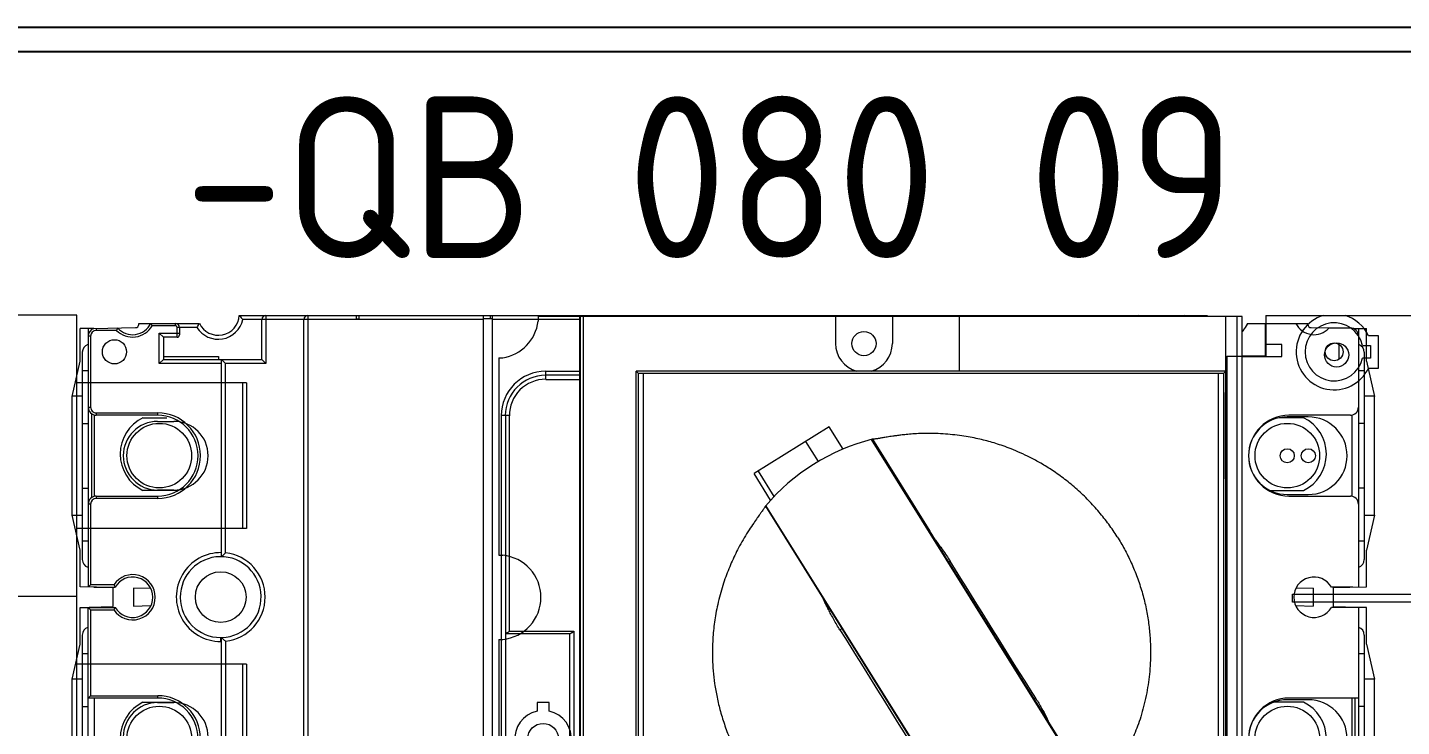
# Model space of a CAD drawing. Header units: millimetres. Extents: x 0 to 69574, y -5 to 41746.
# Drawn here: x 39227.6 to 39397.6, y 32625.9 to 32712.4 of the extents above; entities that cross this region are included whole.
import ezdxf
from ezdxf.enums import TextEntityAlignment as Align

# ---------------------------------------------------------------- set-up
doc = ezdxf.new("R2010")
doc.units = ezdxf.units.MM
doc.set_wipeout_variables(frame=1)
doc.layers.add('000-PI-Oprema', color=30, linetype='Continuous', lineweight=5)
doc.layers.add('000-PI-ORMAR', color=2, linetype='Continuous')
doc.layers.add('000-PI_TEXT', color=7, linetype='Continuous')
doc.styles.add('PI0', font='isocpeur.ttf', dxfattribs={"width": 0.9})

# ---------------------------------------------------------------- blocks, each defined once
blk = doc.blocks.new('8606.000_montažna')
at = {"layer": '000-PI-ORMAR'}
for p, q in [((51138.39, 38452.42), (50727.39, 38452.42)), ((51138.39, 38449.42), (50727.39, 38449.42))]:
    blk.add_line(p, q, dxfattribs=at)
blk = doc.blocks.new('NSX160F C16F3TM100')
at = {"layer": '000-PI-Oprema'}
for p, q in [((44937.59, 41062.1), (44941.94, 41063.07)), ((44941.93, 41063.1), (44941.93, 41061.83)), ((44956.63, 41063.1), (44941.93, 41063.1)), ((44956.63, 41061.83), (44956.63, 41063.1)), ((44956.63, 41063.07), (44960.98, 41062.1)), ((44972.59, 41062.1), (44976.94, 41063.07)), ((44976.93, 41063.1), (44976.93, 41061.83)), ((44991.63, 41063.1), (44976.93, 41063.1)), ((44933.53, 41060.42), (44933.53, 41062.1)), ((44937.59, 41062.1), (44933.53, 41062.1)), ((44933.53, 41061.1), (44965.53, 41061.1)), ((44936.48, 41061.83), (44962.13, 41061.83)), ((44938.76, 41061.1), (44938.76, 41061.83)), ((44945.31, 41061.83), (44945.31, 41061.1)), ((44953.31, 41061.83), (44953.31, 41061.1)), ((44959.86, 41061.83), (44959.86, 41061.1)), ((44965.5, 41062.1), (44960.98, 41062.1)), ((44965.61, 41058), (44965.5, 41062.1)), ((44967.96, 41058), (44968.04, 41061)), ((44968.05, 41062.1), (44968.05, 41057.76)), ((44972.59, 41062.1), (44968.05, 41062.1)), ((44968.05, 41061.1), (45000.53, 41061.1)), ((44971.48, 41061.83), (44997.13, 41061.83)), ((44973.76, 41061.1), (44973.76, 41061.83)), ((44979.28, 41061.1), (44979.28, 41052.5)), ((44980.31, 41061.83), (44980.31, 41061.1)), ((44933.48, 41057.46), (44933.48, 41060.1)), ((44954.28, 41060.32), (44944.28, 41060.32)), ((44944.28, 41060.1), (44944.28, 41052.5)), ((44954.28, 41052.5), (44954.28, 41060.1)), ((44965.55, 41060.4), (44965.55, 41057.76)), ((44989.48, 41060.7), (44979.28, 41060.7)), ((44989.28, 41060.32), (44979.28, 41060.32)), ((44967.96, 41058), (44965.61, 41058)), ((44933.44, 41055.24), (44933.48, 41057.46)), ((44932.93, 41053.37), (44932.93, 41054.85)), ((44932.93, 41054.85), (44933.04, 41054.85)), ((44944.58, 41054.31), (44944.58, 41051.3)), ((44953.58, 41049.99), (44953.58, 41054.31)), ((44965.68, 41055.5), (44965.73, 41053.34)), ((44965.68, 41055.5), (44967.89, 41055.5)), ((44967.83, 41053.32), (44967.89, 41055.5)), ((44979.78, 41054.31), (44979.78, 41050.59)), ((44932.91, 41049.6), (44932.91, 41053.35)), ((44935.51, 41051.6), (44935.51, 41049.6)), ((44937.01, 41051.6), (44935.51, 41051.6)), ((44937.01, 41044.6), (44937.01, 41051.6)), ((44936.98, 41049.6), (44932.91, 41049.6)), ((44932.93, 41047.35), (44932.93, 41049.6)), ((44936.98, 41049.6), (44936.98, 41044.6)), ((44932.96, 41047.34), (44933.01, 41047.36)), ((44936.95, 41044.6), (44996.68, 41044.6)), ((44996.76, 41044.1), (44937.39, 41044.1)), ((44931.93, 40922.59), (44931.93, 41042.4)), ((44931.93, 41040.6), (44934.35, 41040.6)), ((44932.84, 41039.52), (44931.93, 41039.52)), ((44932.43, 41040.02), (44932.43, 41003.52)), ((44932.43, 41040.02), (44932.8, 41040.02)), ((44932.8, 41040.02), (44932.84, 41039.52)), ((45036.66, 41033.9), (44931.93, 41033.9)), ((44932.43, 41034.4), (45036.16, 41034.4)), ((44944.33, 41027.37), (44944.33, 41028.17)), ((44944.33, 41028.17), (45024.28, 41028.17)), ((45024.28, 41027.67), (44944.33, 41027.67)), ((44944.34, 41027.37), (45024.28, 41027.37)), ((44938.84, 41001.82), (44938.84, 41022.67)), ((44939.64, 41022.67), (44938.84, 41022.67)), ((44939.34, 41022.67), (44939.34, 41001.94)), ((44939.64, 41001.21), (44939.64, 41022.67)), ((44977.06, 41019.44), (44977.06, 40973.54)), ((44977.06, 41019.44), (44991.56, 41019.44)), ((44977.06, 41015.68), (44991.56, 41015.68)), ((44977.06, 41009.03), (44991.56, 41009.03)), ((44931.93, 41003.52), (44935.41, 41003.52)), ((44937.52, 41003.94), (44936.94, 41003.18)), ((44938.71, 41003.04), (44937.52, 41003.94)), ((44934.85, 41002.61), (44934.85, 41000.72)), ((44935.97, 41000.72), (44935.97, 41002.61)), ((44938.14, 41002.27), (44938.53, 41002.79)), ((44938.53, 41002.79), (44938.71, 41003.04)), ((44933.28, 41000.4), (44933.28, 40999.4)), ((44934.54, 41000.4), (44933.28, 41000.4)), ((44937.53, 41000.4), (44936.27, 41000.4)), ((44937.53, 40999.4), (44937.53, 41000.4)), ((44939.84, 40960.52), (44939.84, 40999.9)), ((44933.28, 40999.4), (44934.54, 40999.4)), ((44934.85, 40999.07), (44934.85, 40997.19)), ((44935.97, 40997.19), (44935.97, 40999.07)), ((44936.27, 40999.4), (44937.53, 40999.4)), ((44932.8, 40996.28), (44931.93, 40996.35)), ((44938.84, 40960.52), (44938.84, 40997.98)), ((44939.34, 40997.85), (44939.34, 40960.52)), ((44932.43, 40996.31), (44932.43, 40953.95)), ((44932.8, 40996.28), (44935.41, 40996.28)), ((44977.61, 40989.78), (44977.61, 40967.64)), ((44978.61, 40989.9), (44978.61, 40983.12)), ((44990.01, 40989.9), (44978.61, 40989.9)), ((44990.01, 40986.69), (44978.61, 40986.69)), ((44978.41, 40983.11), (44978.41, 40966.84)), ((44978.61, 40983.62), (44990.01, 40983.62)), ((44990.01, 40983.12), (44978.61, 40983.12)), ((44978.41, 40979.98), (44990.21, 40979.98)), ((44977.61, 40976.37), (44977.06, 40976.37)), ((44977.06, 40973.54), (44977.61, 40973.54)), ((44978.41, 40966.84), (44990.21, 40966.84)), ((44970.98, 40964.02), (44997.84, 40964.02)), ((44970.98, 40956.03), (44970.98, 40964.02)), ((44971.28, 40955.53), (44971.28, 40963.56)), ((44997.34, 40963.52), (44971.28, 40963.52)), ((44939.84, 40960.52), (44938.84, 40960.52)), ((44944.33, 40956.03), (44944.33, 40955.03)), ((44944.33, 40955.53), (45024.28, 40955.53)), ((44970.98, 40956.03), (44944.34, 40956.03)), ((45036.66, 40953.95), (44931.93, 40953.95)), ((44932.33, 40953.95), (44932.33, 40952.8)), ((45024.28, 40955.03), (44944.33, 40955.03)), ((44932.33, 40953.7), (44931.93, 40953.7)), ((44931.93, 40952.8), (45036.66, 40952.8)), ((44932.43, 40952.8), (44932.43, 40923.03)), ((44931.93, 40937.4), (44932.33, 40937.4)), ((44932.33, 40937.1), (44931.93, 40937.1)), ((44932.33, 40937.1), (44932.33, 40937.4)), ((44931.93, 40931.1), (45036.66, 40931.1)), ((45036.16, 40930.6), (44932.43, 40930.6)), ((44931.93, 40925.9), (44937.88, 40925.9)), ((44937.38, 40925.4), (44932.43, 40925.4)), ((44937.38, 40925.4), (44937.88, 40925.9)), ((44937.38, 40913.2), (44937.38, 40925.4)), ((44937.88, 40925.9), (44937.88, 40920.9)), ((44937.01, 40920.01), (44937.38, 40920.01)), ((44937.01, 40913.2), (44937.01, 40920.01)), ((44937.38, 40920.4), (44937.88, 40920.9)), ((44961.78, 40920.4), (44937.38, 40920.4)), ((44961.32, 40920.9), (44937.88, 40920.9)), ((44937.88, 40920.4), (44937.88, 40912.7)), ((44971.85, 40920.47), (44971.78, 40920.47)), ((44971.78, 40920.3), (44971.78, 40920.47)), ((44971.78, 40920.4), (44971.85, 40920.47)), ((45031.28, 40920.4), (44971.78, 40920.4)), ((44972.28, 40920.3), (44971.78, 40920.3)), ((44972.25, 40920.9), (45031.78, 40920.9)), ((44972.28, 40920.4), (44972.28, 40920.3)), ((44932.91, 40910.15), (44932.91, 40917.65)), ((44933.41, 40917.36), (44933.41, 40914.9)), ((44933.41, 40915.2), (44934.33, 40915.2)), ((44934.63, 40914.9), (44933.41, 40914.9)), ((44934.13, 40912.7), (44934.13, 40915.2)), ((44934.63, 40914.9), (44934.63, 40913.2)), ((44953.58, 40915.04), (44953.58, 40910.68)), ((44933.21, 40914.7), (44932.91, 40914.7)), ((44933.21, 40914.7), (44933.21, 40911.82)), ((44934.63, 40913.2), (44934.13, 40912.7)), ((44934.63, 40913.2), (44937.38, 40913.2)), ((44937.38, 40913.2), (44937.88, 40912.7)), ((44944.58, 40910.68), (44944.58, 40913.65)), ((44979.78, 40910.68), (44979.78, 40914.41)), ((44937.88, 40912.7), (44934.13, 40912.7)), ((44944.28, 40912.5), (44943.98, 40912.5)), ((44943.98, 40904.9), (44943.98, 40912.5)), ((44944.28, 40912.5), (44944.28, 40904.9)), ((44954.58, 40912.5), (44954.28, 40912.5)), ((44954.28, 40904.9), (44954.28, 40912.5)), ((44954.58, 40912.5), (44954.58, 40904.9)), ((44965.73, 40911.66), (44965.68, 40909.5)), ((44967.89, 40909.5), (44967.83, 40911.67)), ((44979.28, 40912.5), (44978.98, 40912.5)), ((44978.98, 40904.2), (44978.98, 40912.5)), ((44979.28, 40912.5), (44979.28, 40903.9)), ((44933.04, 40910.15), (44932.91, 40910.15)), ((44933.53, 40904.58), (44933.44, 40909.76)), ((44965.68, 40909.5), (44967.89, 40909.5)), ((44933.78, 40907.41), (44933.78, 40904.9)), ((44965.25, 40907.07), (44965.25, 40904.2)), ((44965.61, 40907), (44965.5, 40902.89)), ((44965.55, 40904.6), (44965.55, 40907.23)), ((44967.96, 40907), (44965.61, 40907)), ((44968.04, 40904), (44967.96, 40907)), ((44968.05, 40902.89), (44968.05, 40907.23)), ((44968.35, 40904.2), (44968.35, 40907.07)), ((44933.53, 40904.9), (44933.78, 40904.9)), ((44933.53, 40904.58), (44933.53, 40902.89)), ((44943.98, 40904.9), (44944.28, 40904.9)), ((44954.28, 40904.67), (44944.28, 40904.67)), ((44954.28, 40904.9), (44954.58, 40904.9)), ((44989.28, 40904.67), (44979.28, 40904.67)), ((44933.53, 40903.9), (44965.53, 40903.9)), ((44937.59, 40902.89), (44933.53, 40902.89)), ((44934.48, 40904.2), (44943.28, 40904.2)), ((44934.48, 40904.2), (44934.48, 40903.9)), ((44936.48, 40903.17), (44962.13, 40903.17)), ((44941.94, 40901.93), (44937.59, 40902.89)), ((44938.76, 40903.17), (44938.76, 40903.9)), ((44941.93, 40903.17), (44941.93, 40901.9)), ((44943.28, 40903.9), (44943.28, 40904.2)), ((44944.08, 40904.3), (44954.48, 40904.3)), ((44945.31, 40903.17), (44945.31, 40903.9)), ((44953.31, 40903.17), (44953.31, 40903.9)), ((44955.28, 40904.2), (44965.25, 40904.2)), ((44955.28, 40904.2), (44955.28, 40903.9)), ((44956.63, 40901.9), (44956.63, 40903.17)), ((44960.98, 40902.89), (44956.63, 40901.93)), ((44959.86, 40903.9), (44959.86, 40903.17)), ((44965.5, 40902.89), (44960.98, 40902.89)), ((44965.53, 40903.92), (44965.25, 40904.2)), ((44968.05, 40903.9), (44968.35, 40904.2)), ((45000.53, 40903.9), (44968.05, 40903.9)), ((44972.59, 40902.89), (44968.05, 40902.89)), ((44968.35, 40904.2), (44978.98, 40904.2)), ((44971.48, 40903.17), (44997.13, 40903.17)), ((44976.94, 40901.93), (44972.59, 40902.89)), ((44973.76, 40903.17), (44973.76, 40903.9)), ((44976.93, 40903.17), (44976.93, 40901.9)), ((44979.28, 40903.9), (44978.98, 40904.2)), ((44980.31, 40903.17), (44980.31, 40903.9)), ((44956.63, 40901.9), (44941.93, 40901.9)), ((44991.63, 40901.9), (44976.93, 40901.9))]:
    blk.add_line(p, q, dxfattribs=at)
for centre, radius in [((44936.81, 41058.4), 1.5), ((44949.28, 41052.3), 4), ((44984.28, 41052.3), 4), ((44935.41, 40999.9), 2.86), ((44966.78, 40920.3), 3.14), ((44949.28, 40912.7), 4), ((44984.28, 40912.7), 4), ((44936.43, 40907.15), 1.5)]:
    blk.add_circle(centre, radius, dxfattribs=at)
for centre, radius, start, end in [((44934.48, 41060.1), 1, 90, 180), ((44936.48, 41060.83), 1, 90, 162.5163), ((44943.28, 41060.1), 1, 0, 90), ((44955.28, 41060.1), 1, 90, 180), ((44962.13, 41060.83), 1, 17.4837, 90), ((44971.48, 41060.83), 1, 90, 162.5163), ((44966.8, 41055.6), 2.5, 120, 60), ((44931.81, 41055.6), 2.5, 296.1039, 48.0846), ((44949.08, 41052.13), 5, 25.8419, 154.1581), ((44984.28, 41052.13), 5, 25.8419, 154.1581), ((44933.04, 41055.25), 0.4, 270, 359), ((44949.28, 41052.5), 5, 180, 0), ((44984.28, 41052.5), 5, 180, 0), ((44931.93, 41045), 2.6, 270.0345, 65.3479), ((44931.82, 41045.03), 2.58, 63.8114, 64.5062), ((44931.81, 41045.1), 5.17, 281.0087, 354.4501), ((44931.81, 41045.1), 5.67, 280.5107, 349.8418), ((44924.96, 41033.72), 16.19, 39.8734, 42.2194), ((44932.43, 41039.52), 0.5, 90, 180), ((44932.43, 41033.9), 0.5, 90, 180), ((44944.33, 41022.67), 5.49, 89.9939, 179.998), ((44944.33, 41022.67), 4.99, 89.997, 180.0037), ((44944.33, 41022.67), 4.69, 89.9701, 180.0231), ((44935.41, 40999.9), 3.62, 64.9644, 90), ((44935.41, 40999.9), 2.77, 78.2703, 101.7297), ((44935.41, 40999.9), 3.62, 270, 41.0356), ((44947.33, 40969.22), 33.68, 103.7227, 104.5999), ((44935.41, 40999.9), 3.93, 330.7853, 29.2147), ((44935.41, 40999.9), 4.43, 332.5175, 27.4825), ((44935.41, 40999.9), 1, 124.2289, 150), ((44935.41, 40999.9), 1, 30, 55.7711), ((44935.41, 40999.9), 1, 210, 235.7711), ((44935.41, 40999.9), 1, 304.2289, 330), ((44935.41, 40999.9), 2.77, 258.2703, 281.7297), ((44947.49, 41031.23), 34.35, 255.4086, 256.2687), ((44978.61, 40985.64), 4.26, 90.0536, 103.6308), ((44978.61, 40981.7), 1.42, 89.9897, 98.091), ((44978.41, 40967.64), 0.8, 180, 270), ((44944.33, 40960.52), 5.5, 179.9883, 269.9587), ((44944.33, 40960.52), 5, 179.9983, 269.9926), ((44944.33, 40960.52), 4.5, 179.9877, 270.0155), ((44932.43, 40931.1), 0.5, 180, 270), ((44932.43, 40925.9), 0.5, 180, 270), ((44966.78, 40920.3), 5.5, 6.2629, 173.7371), ((44966.78, 40920.3), 5, 1.9336, 0), ((44931.78, 40920), 2.6, 295.6385, 86.6926), ((44931.78, 40920), 3.1, 301.614, 77.8966), ((44966.78, 40920.3), 5.5, 178.9582, 0.0167), ((44972.85, 40931.23), 15.48, 221.8499, 224.3847), ((44961.09, 40930.88), 14.97, 315.965, 316.527), ((44960.61, 40931.32), 15.62, 316.5334, 318.1493), ((44949.28, 40912.5), 5.3, 0, 180), ((44949.28, 40912.5), 5, 0, 180), ((44984.28, 40912.5), 5.3, 0, 180), ((44984.28, 40912.5), 5, 0, 180), ((44933.41, 40914.7), 0.5, 90, 180), ((44933.41, 40914.7), 0.2, 89.9998, 180.0001), ((44934.33, 40914.9), 0.3, 0, 90), ((44938.2, 40903.16), 9.99, 119.9435, 121.9493), ((44931.81, 40909.4), 2.5, 311.9182, 63.8961), ((44931.81, 40909.4), 2.8, 314.7142, 60), ((44966.8, 40909.4), 2.8, 303.6124, 236.3876), ((44966.8, 40909.4), 2.5, 300, 240), ((44933.04, 40909.75), 0.4, 1, 90), ((44949.08, 40912.86), 5, 205.8419, 334.1581), ((44984.28, 40912.86), 5, 205.8419, 334.1581), ((44960.27, 40916.38), 10.56, 298.1403, 300.0024), ((44973.73, 40917.1), 11.39, 240.0653, 241.7921), ((44934.48, 40904.9), 1, 198.5382, 270), ((44934.48, 40904.9), 0.7, 180, 270), ((44943.28, 40904.9), 1, 270, 0), ((44943.28, 40904.9), 0.7, 270, 0), ((44955.28, 40904.9), 1, 180, 270), ((44955.28, 40904.9), 0.7, 180, 270), ((44936.48, 40904.17), 1, 197.4837, 270), ((44962.13, 40904.17), 1, 270, 342.5163), ((44971.48, 40904.17), 1, 197.4837, 270)]:
    blk.add_arc(centre, radius, start, end, dxfattribs=at)
for points, knots in [([(44977.61, 40985.57), (44977.61, 40985.71), (44977.66, 40985.98), (44977.87, 40986.35), (44978.19, 40986.62), (44978.47, 40986.69), (44978.61, 40986.69)], [0, 0, 0, 0, 0.251409, 0.499988, 0.748546, 1, 1, 1, 1]), ([(44977.61, 40982.66), (44977.61, 40982.79), (44977.66, 40983.04), (44977.8, 40983.24), (44977.89, 40983.33)], [0, 0, 0, 0, 0.496863, 1, 1, 1, 1]), ([(44977.61, 40982.16), (44977.61, 40982.28), (44977.65, 40982.51), (44977.82, 40982.8), (44978.09, 40983.02), (44978.3, 40983.09), (44978.41, 40983.11)], [0, 0, 0, 0, 0.25473, 0.508133, 0.758057, 1, 1, 1, 1]), ([(44977.89, 40983.33), (44977.99, 40983.42), (44978.21, 40983.57), (44978.48, 40983.62), (44978.61, 40983.62)], [0, 0, 0, 0, 0.496866, 1, 1, 1, 1]), ([(44978.41, 40979.98), (44978.3, 40979.98), (44978.1, 40979.94), (44977.83, 40979.77), (44977.65, 40979.52), (44977.61, 40979.32), (44977.61, 40979.22)], [0, 0, 0, 0, 0.255811, 0.508261, 0.755872, 1, 1, 1, 1]), ([(44971.19, 40963.72), (44971.18, 40963.74), (44971.11, 40963.84), (44971.03, 40963.94), (44970.98, 40964.02)], [0, 0, 0, 0, 0.233527, 1, 1, 1, 1]), ([(44971.28, 40963.56), (44971.28, 40963.57), (44971.27, 40963.59), (44971.24, 40963.65), (44971.22, 40963.69), (44971.19, 40963.72)], [0, 0, 0, 0, 0.178263, 0.411931, 1, 1, 1, 1]), ([(44971.2, 40955.73), (44971.18, 40955.76), (44971.11, 40955.86), (44971.03, 40955.95), (44970.98, 40956.03)], [0, 0, 0, 0, 0.233104, 1, 1, 1, 1]), ([(44971.28, 40955.57), (44971.28, 40955.58), (44971.27, 40955.61), (44971.24, 40955.66), (44971.22, 40955.7), (44971.2, 40955.73)], [0, 0, 0, 0, 0.178581, 0.412097, 1, 1, 1, 1]), ([(44931.93, 40922.59), (44931.95, 40922.61), (44932.11, 40922.76), (44932.28, 40922.9), (44932.43, 40923.03)], [0, 0, 0, 0, 0.10154, 1, 1, 1, 1]), ([(44932.91, 40917.65), (44932.92, 40917.64), (44933.09, 40917.54), (44933.25, 40917.44), (44933.41, 40917.36)], [0, 0, 0, 0, 0.088462, 1, 1, 1, 1]), ([(44933.48, 40907.54), (44933.48, 40907.54), (44933.48, 40907.54), (44933.49, 40907.53), (44933.49, 40907.53), (44933.5, 40907.53), (44933.52, 40907.52), (44933.54, 40907.51), (44933.57, 40907.5), (44933.62, 40907.48), (44933.69, 40907.45), (44933.74, 40907.42), (44933.78, 40907.41)], [0, 0, 0, 0, 0.005674, 0.021916, 0.04819, 0.083951, 0.128657, 0.181723, 0.309928, 0.462338, 0.63263, 1, 1, 1, 1])]:
    blk.add_open_spline(points, degree=3, knots=knots, dxfattribs=at)
blk = doc.blocks.new('LV429337T')
at = {"layer": '000-PI-Oprema'}
for p, q in [((45972.16, 38133.85), (45912.73, 38133.85)), ((45972.16, 38133.85), (45972.16, 38133.35)), ((45982.57, 38133.85), (45982.57, 38133.35)), ((46007.01, 38133.85), (45982.57, 38133.85)), ((46007.01, 38133.85), (46007.01, 38133.35)), ((45964.36, 38129.1), (45963.28, 38129.1)), ((45964.36, 38127.6), (45964.36, 38129.1)), ((46012.11, 38128.98), (46011.53, 38128.98)), ((45963.28, 38127.6), (45964.36, 38127.6))]:
    blk.add_line(p, q, dxfattribs=at)
blk.add_circle((45959.86, 38128.35), 1.9, dxfattribs=at)
for centre, radius, start, end in [((45977.36, 38133.85), 5.23, 185.4875, 354.5125), ((46012.11, 38134.1), 5.16, 188.3625, 263.5584), ((45959.86, 38128.35), 3.5, 12.3736, 347.6264)]:
    blk.add_arc(centre, radius, start, end, dxfattribs=at)
blk.add_wipeout([(45907.61, 38123.79), (46012.11, 38123.79), (46012.11, 38041.85), (45907.61, 38041.85)]).dxf.layer = '000-PI-Oprema'
for p, q in [((46012.11, 38041.85), (46012.11, 38128.98)), ((45907.61, 38123.79), (46012.11, 38123.79)), ((45907.61, 38123.74), (46012.11, 38123.74)), ((46012.11, 38123.38), (45907.61, 38123.38)), ((45914.36, 38116.85), (46005.36, 38116.85)), ((45914.66, 38116.55), (46005.06, 38116.55)), ((46005.06, 38115.95), (45914.66, 38115.95)), ((46005.36, 38116.85), (46005.06, 38116.56)), ((46005.06, 38044.15), (46005.06, 38116.55)), ((46005.36, 38043.85), (46005.36, 38116.85)), ((45989.39, 38100.19), (45992.67, 38102.23)), ((45998.47, 38092.93), (45992.67, 38102.23)), ((45988.65, 38100.84), (45943.05, 38072.36)), ((45943.08, 38072.26), (45988.73, 38100.77)), ((45992.97, 38101.74), (45989.83, 38099.78)), ((45994.17, 38094.28), (45996.66, 38095.84)), ((45995.71, 38091.21), (45998.47, 38092.93)), ((46012.11, 38092.17), (46008.76, 38092.17)), ((45973.48, 38091.36), (45973.32, 38091.61)), ((45951.17, 38059.16), (45996.89, 38087.71)), ((45951.3, 38059.12), (45996.91, 38087.61)), ((45996.92, 38087.59), (45985.53, 38080.48)), ((46012.11, 38085.13), (46008.76, 38085.13)), ((45984.44, 38079.8), (45985.49, 38080.47)), ((45981.83, 38077.98), (45981.74, 38078.13)), ((46005.36, 38076.83), (46012.11, 38076.83)), ((45964.75, 38067.52), (45964.84, 38067.37)), ((45964.84, 38067.37), (45964.87, 38067.39)), ((45984.85, 38057.3), (45984.66, 38057.18)), ((45914.66, 38044.75), (46005.06, 38044.75)), ((45907.61, 38043.85), (46012.11, 38043.85)), ((46005.06, 38044.15), (45914.66, 38044.15)), ((45992.03, 38044.13), (45992.01, 38044.08)), ((45992.01, 38044.08), (46002.71, 38044.08)), ((46002.71, 38044.13), (45992.03, 38044.13)), ((46002.71, 38044.08), (46002.71, 38044.13)), ((46005.06, 38044.15), (46005.36, 38043.85)), ((45907.61, 38042.45), (46012.11, 38042.45)), ((45907.61, 38041.85), (46012.11, 38041.85))]:
    blk.add_line(p, q, dxfattribs=at)
blk.add_circle((46008.76, 38088.65), 1.5, dxfattribs=at)
for centre, radius, start, end in [((45972.14, 38081.33), 25.56, 49.7802, 49.8164), ((45972.14, 38081.33), 25.56, 14.2297, 49.7646), ((45941.87, 38106.38), 45.31, 296.4469, 297.1138)]:
    blk.add_arc(centre, radius, start, end, dxfattribs=at)
for start_param, end_param in [(-1.570796, -0.26153), (0.261682, 1.570796)]:
    blk.add_ellipse((46008.76, 38088.65), major_axis=(-3.52, 0), ratio=0.999924, start_param=start_param, end_param=end_param, dxfattribs=at)
for points, knots in [([(45988.63, 38100.85), (45988.6, 38100.87), (45988.54, 38100.9), (45988.43, 38100.97), (45988.3, 38101.06), (45988.13, 38101.18), (45987.9, 38101.34), (45987.58, 38101.57), (45987.13, 38101.89), (45986.49, 38102.34), (45985.67, 38102.88), (45984.73, 38103.47), (45983.75, 38104.02), (45982.79, 38104.52), (45981.85, 38104.96), (45980.89, 38105.37), (45979.89, 38105.76), (45978.81, 38106.13), (45977.66, 38106.46), (45976.51, 38106.75), (45975.38, 38106.97), (45974.3, 38107.14), (45973.24, 38107.27), (45972.15, 38107.36), (45970.97, 38107.4), (45969.67, 38107.39), (45968.22, 38107.31), (45966.64, 38107.14), (45964.96, 38106.84), (45963.21, 38106.42), (45961.43, 38105.86), (45959.65, 38105.17), (45957.92, 38104.35), (45956.26, 38103.41), (45954.66, 38102.36), (45953.15, 38101.19), (45951.71, 38099.92), (45950.38, 38098.55), (45949.14, 38097.09), (45948.01, 38095.55), (45947.02, 38093.95), (45946.16, 38092.35), (45945.46, 38090.79), (45944.9, 38089.32), (45944.47, 38087.96), (45944.13, 38086.66), (45943.86, 38085.35), (45943.65, 38084.04), (45943.51, 38082.75), (45943.44, 38081.54), (45943.43, 38080.44), (45943.45, 38079.47), (45943.51, 38078.61), (45943.58, 38077.81), (45943.68, 38077.07), (45943.79, 38076.37), (45943.9, 38075.74), (45943.99, 38075.35), (45944.03, 38075.16)], [0, 0, 0, 0, 0.001432, 0.003332, 0.005598, 0.008505, 0.012457, 0.018033, 0.026055, 0.037473, 0.052535, 0.069713, 0.086737, 0.102661, 0.117857, 0.133048, 0.148891, 0.16586, 0.183845, 0.201872, 0.218914, 0.234884, 0.250425, 0.266412, 0.283695, 0.30293, 0.32448, 0.348212, 0.373548, 0.400256, 0.428202, 0.456666, 0.485031, 0.513308, 0.541646, 0.570031, 0.598396, 0.626754, 0.655229, 0.683674, 0.711587, 0.738715, 0.764556, 0.787891, 0.808558, 0.828016, 0.847662, 0.867732, 0.887334, 0.905408, 0.921626, 0.936005, 0.948642, 0.960216, 0.971442, 0.982172, 0.991624, 1, 1, 1, 1]), ([(45973.32, 38091.61), (45973.75, 38091.88), (45974.39, 38092.26), (45975.24, 38092.72), (45975.83, 38093.03), (45976.36, 38093.29), (45976.81, 38093.51), (45977.13, 38093.67), (45977.34, 38093.78), (45977.42, 38093.83), (45977.46, 38093.85)], [0, 0, 0, 0, 0.323493, 0.475764, 0.616775, 0.742797, 0.850497, 0.937007, 0.971561, 1, 1, 1, 1]), ([(45984.85, 38057.3), (45985.38, 38057.63), (45986.43, 38058.35), (45987.93, 38059.53), (45989.37, 38060.84), (45990.72, 38062.25), (45991.96, 38063.74), (45993.04, 38065.25), (45993.93, 38066.69), (45994.66, 38068.03), (45995.24, 38069.26), (45995.71, 38070.38), (45996.09, 38071.39), (45996.39, 38072.31), (45996.65, 38073.2), (45996.88, 38074.09), (45997.09, 38075.02), (45997.28, 38076.03), (45997.43, 38077.11), (45997.55, 38078.26), (45997.63, 38079.44), (45997.65, 38080.58), (45997.63, 38081.64), (45997.58, 38082.56), (45997.51, 38083.36), (45997.44, 38084.03), (45997.37, 38084.59), (45997.3, 38085.05), (45997.25, 38085.43), (45997.19, 38085.76), (45997.15, 38086.05), (45997.1, 38086.3), (45997.06, 38086.53), (45997.03, 38086.73), (45997, 38086.9), (45996.98, 38087.06), (45996.95, 38087.21), (45996.94, 38087.35), (45996.92, 38087.47), (45996.92, 38087.55), (45996.92, 38087.59), (45996.92, 38087.59)], [0, 0, 0, 0, 0.053824, 0.109352, 0.165053, 0.221288, 0.277787, 0.331936, 0.380806, 0.424308, 0.463352, 0.498082, 0.528752, 0.556348, 0.58238, 0.608339, 0.635463, 0.664696, 0.696424, 0.730145, 0.764571, 0.798012, 0.828661, 0.855405, 0.878208, 0.897454, 0.913544, 0.926845, 0.937742, 0.947003, 0.955304, 0.962794, 0.969354, 0.975012, 0.980037, 0.984689, 0.989018, 0.992975, 0.996542, 0.999663, 1, 1, 1, 1]), ([(45984.44, 38079.8), (45984.05, 38079.5), (45983.2, 38078.87), (45982.31, 38078.28), (45981.83, 38077.98)], [0, 0, 0, 0, 0.469137, 1, 1, 1, 1]), ([(45964.84, 38067.37), (45964.65, 38067.25), (45964.25, 38067), (45963.48, 38066.56), (45962.9, 38066.25), (45962.52, 38066.06)], [0, 0, 0, 0, 0.262458, 0.520202, 1, 1, 1, 1]), ([(45984.66, 38057.18), (45984.16, 38056.87), (45983.1, 38056.26), (45981.42, 38055.45), (45979.64, 38054.73), (45977.81, 38054.15), (45975.97, 38053.7), (45974.15, 38053.4), (45972.4, 38053.22), (45970.76, 38053.16), (45969.26, 38053.2), (45967.87, 38053.3), (45966.53, 38053.47), (45965.19, 38053.71), (45963.87, 38054.02), (45962.61, 38054.37), (45961.46, 38054.76), (45960.41, 38055.17), (45959.48, 38055.57), (45958.66, 38055.97), (45957.91, 38056.36), (45957.19, 38056.76), (45956.51, 38057.18), (45955.88, 38057.59), (45955.3, 38057.99), (45954.77, 38058.38), (45954.43, 38058.65), (45954.26, 38058.79)], [0, 0, 0, 0, 0.053857, 0.113086, 0.17262, 0.232105, 0.290597, 0.347695, 0.402676, 0.453539, 0.499266, 0.541342, 0.582579, 0.624809, 0.667159, 0.707733, 0.745544, 0.780222, 0.811439, 0.839254, 0.864893, 0.890123, 0.915185, 0.938671, 0.960046, 0.980315, 1, 1, 1, 1])]:
    blk.add_open_spline(points, degree=3, knots=knots, dxfattribs=at)
for points in [[(45973.32, 38091.61), (45967.66, 38088.07), (45961.99, 38084.54), (45956.33, 38081.01)], [(45964.87, 38067.39), (45970.52, 38070.92), (45976.17, 38074.45), (45981.83, 38077.98)]]:
    blk.add_open_spline(points, degree=3, dxfattribs=at)
blk = doc.blocks.new('LVS04033')
at = {"layer": '000-PI-Oprema'}
for p, q in [((46066.52, 38201.79), (46084.52, 38201.79)), ((46066.52, 38201.79), (46066.52, 38180.79)), ((46066.52, 38201.29), (46084.52, 38201.29)), ((46084.52, 38201.79), (46084.52, 38180.79)), ((46101.32, 38201.79), (46119.32, 38201.79)), ((46101.32, 38201.79), (46101.32, 38180.79)), ((46101.32, 38201.29), (46119.32, 38201.29)), ((46071.27, 38190.79), (46071.27, 38192.79)), ((46079.77, 38192.79), (46079.77, 38190.79)), ((46106.07, 38190.79), (46106.07, 38192.79)), ((46162.52, 38180.79), (46058.12, 38180.79)), ((46058.12, 38180.79), (46058.12, 38061.77)), ((46092.92, 38061.77), (46092.92, 38180.79))]:
    blk.add_line(p, q, dxfattribs=at)
for centre, start, end in [((46075.52, 38192.79), 0, 180), ((46110.32, 38192.79), 0, 180), ((46075.52, 38190.79), 180, 0), ((46110.32, 38190.79), 180, 0)]:
    blk.add_arc(centre, 4.25, start, end, dxfattribs=at)
blk = doc.blocks.new('LV429517')
at = {"layer": '000-PI-Oprema'}
for p, q in [((47876.89, 38393.35), (47876.89, 38468.75)), ((47911.36, 38396.65), (47911.36, 38449.37)), ((47912.36, 38449.41), (47912.36, 38396.65)), ((47879.39, 38407.3), (47879.39, 38406.05)), ((47883.39, 38407.3), (47879.39, 38407.3)), ((47883.39, 38406.05), (47883.39, 38407.3)), ((47880.59, 38405.31), (47880.59, 38406.3)), ((47880.59, 38406.3), (47882.19, 38406.3)), ((47882.19, 38406.3), (47882.19, 38405.31)), ((47882.29, 38402.4), (47880.48, 38402.4)), ((47889.44, 38398.6), (47889.44, 38396)), ((47899.04, 38396), (47899.04, 38398.6)), ((47924.44, 38398.6), (47924.44, 38396)), ((47912.36, 38396.65), (47911.36, 38396.65)), ((47876.89, 38393.35), (47881.94, 38393.35)), ((47881.94, 38388.5), (47881.94, 38393.35)), ((47881.94, 38388.5), (47942.33, 38388.5))]:
    blk.add_line(p, q, dxfattribs=at)
for centre, radius in [((47881.39, 38401.8), 1.1), ((47894.24, 38398.6), 0.87), ((47894.24, 38396), 0.87)]:
    blk.add_circle(centre, radius, dxfattribs=at)
for centre, radius, start, end in [((47881.39, 38401.8), 4.7, 115.1843, 163.2267), ((47881.39, 38401.8), 4.7, 196.7733, 64.8157), ((47881.39, 38401.8), 3.6, 102.8396, 77.1604), ((47894.24, 38398.6), 4.8, 0, 180), ((47929.24, 38398.6), 4.8, 0, 180), ((47894.24, 38396), 4.8, 180, 0), ((47929.24, 38396), 4.8, 180, 0)]:
    blk.add_arc(centre, radius, start, end, dxfattribs=at)

msp = doc.modelspace()

# ---------------------------------------------------------------- block references
at = {"layer": '000-PI-Oprema'}
msp.add_blockref('8606.000_montažna', (-11619.223, -5740.014), dxfattribs=at)
at = {"layer": '000-PI-Oprema', "rotation": 270}
for name, p in [('LVS04033', (1052.879, 78734.936)), ('NSX160F C16F3TM100', (-1668.826, 77608.7))]:
    msp.add_blockref(name, p, dxfattribs=at)

# ---------------------------------------------------------------- texts
at = {"layer": '000-PI_TEXT', "style": 'PI0', "width": 0.9}
msp.add_text('-QB 080 09', height=20, dxfattribs=at).set_placement((39312.044, 32693.918), align=Align.MIDDLE)

# ---------------------------------------------------------------- next in the draw order: block references
at = {"layer": '000-PI-Oprema', "rotation": 90}
msp.add_blockref('LV429337T', (77419.724, -13335.47), dxfattribs=at)

# ---------------------------------------------------------------- next in the draw order: block references
at = {"layer": '000-PI-Oprema', "ltscale": 0.25, "rotation": 270}
msp.add_blockref('LV429517', (987.471, 80553.655), dxfattribs=at)

doc.saveas('drawing.dxf')
